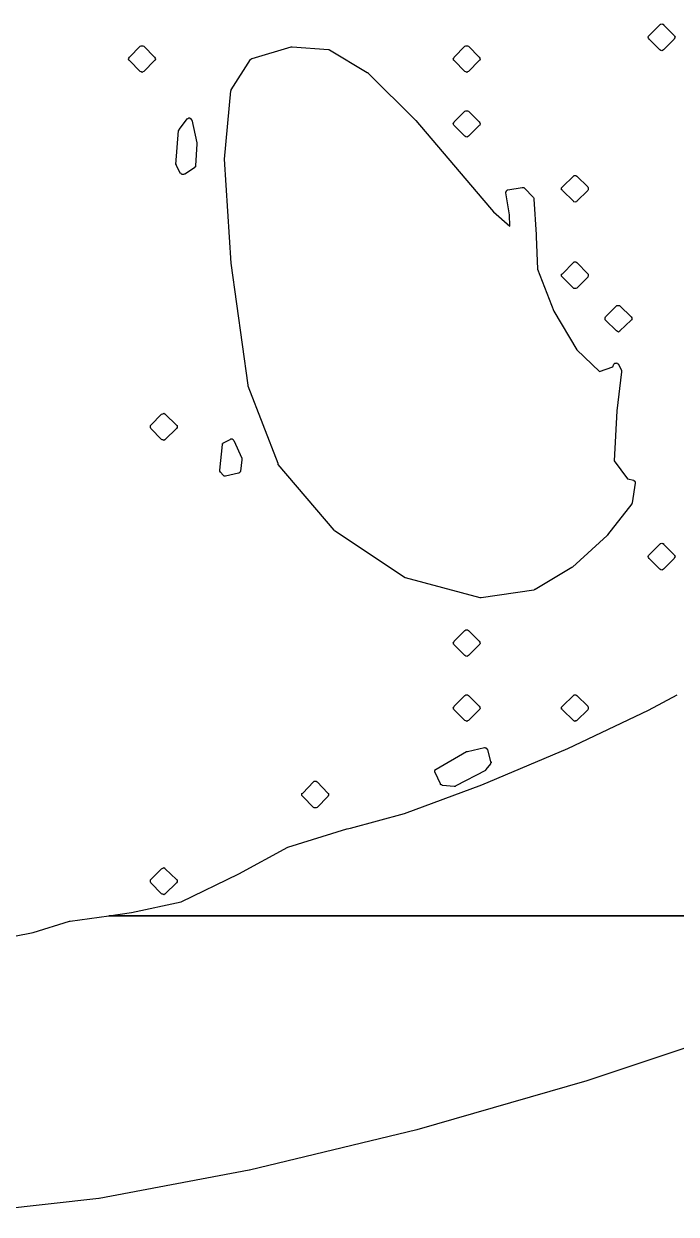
# Model space of a CAD drawing. Extents: x 83 to 346, y -162 to -57.
# Drawn here: x 146.779 to 148.054, y -142.608 to -140.279 of the extents above; entities that cross this region are included whole.
import ezdxf

# ---------------------------------------------------------------- set-up
doc = ezdxf.new("R2010")
doc.units = 0
doc.layers.add('BLACK', color=7, linetype='CONTINUOUS')

msp = doc.modelspace()

# ---------------------------------------------------------------- linework, layer by layer
at = {"layer": 'BLACK', "linetype": 'CONTINUOUS'}
for p, q in [((148.001, -140.302), (148.022, -140.281)), ((148.022, -140.281), (148.023, -140.28)), ((148.023, -140.28), (148.024, -140.28)), ((148.024, -140.28), (148.026, -140.279)), ((148.026, -140.279), (148.027, -140.28)), ((148.027, -140.28), (148.029, -140.28)), ((148.029, -140.28), (148.029, -140.281)), ((148.029, -140.281), (148.05, -140.302)), ((147.006, -140.323), (147.008, -140.322)), ((147.008, -140.322), (147.01, -140.322)), ((147.01, -140.322), (147.011, -140.322)), ((147.011, -140.322), (147.013, -140.323)), ((147.641, -140.323), (147.643, -140.322)), ((147.643, -140.322), (147.645, -140.322)), ((147.645, -140.322), (147.646, -140.322)), ((147.646, -140.322), (147.648, -140.323)), ((147.999, -140.305), (148, -140.303)), ((148, -140.307), (147.999, -140.305)), ((148, -140.303), (148.001, -140.302)), ((148, -140.303), (148, -140.303)), ((148, -140.303), (148, -140.303)), ((148.001, -140.309), (148, -140.307)), ((148.001, -140.302), (148.001, -140.302)), ((148.022, -140.33), (148.001, -140.309)), ((148.05, -140.309), (148.029, -140.33)), ((148.05, -140.302), (148.05, -140.302)), ((148.05, -140.302), (148.051, -140.303)), ((148.051, -140.307), (148.05, -140.309)), ((148.051, -140.303), (148.052, -140.305)), ((148.052, -140.305), (148.051, -140.307)), ((146.984, -140.346), (146.985, -140.344)), ((146.985, -140.344), (147.006, -140.323)), ((147.006, -140.323), (147.006, -140.323)), ((147.013, -140.323), (147.034, -140.344)), ((147.034, -140.344), (147.035, -140.346)), ((147.225, -140.347), (147.301, -140.324)), ((147.301, -140.324), (147.302, -140.324)), ((147.302, -140.324), (147.303, -140.324)), ((147.303, -140.324), (147.374, -140.329)), ((147.374, -140.329), (147.374, -140.329)), ((147.374, -140.329), (147.374, -140.329)), ((147.374, -140.329), (147.375, -140.329)), ((147.375, -140.329), (147.376, -140.33)), ((147.376, -140.33), (147.376, -140.33)), ((147.376, -140.33), (147.376, -140.33)), ((147.376, -140.33), (147.45, -140.374)), ((147.619, -140.346), (147.62, -140.344)), ((147.62, -140.344), (147.641, -140.323)), ((147.641, -140.323), (147.641, -140.323)), ((147.648, -140.323), (147.669, -140.344)), ((147.669, -140.344), (147.67, -140.346)), ((148.024, -140.331), (148.022, -140.33)), ((148.022, -140.33), (148.022, -140.33)), ((148.026, -140.332), (148.024, -140.331)), ((148.027, -140.331), (148.026, -140.332)), ((148.029, -140.33), (148.027, -140.331)), ((146.983, -140.348), (146.984, -140.346)), ((146.984, -140.35), (146.983, -140.348)), ((146.985, -140.351), (146.984, -140.35)), ((146.984, -140.35), (146.984, -140.35)), ((147.006, -140.372), (146.985, -140.351)), ((146.985, -140.351), (146.985, -140.351)), ((147.034, -140.351), (147.013, -140.372)), ((147.035, -140.35), (147.034, -140.351)), ((147.034, -140.351), (147.034, -140.351)), ((147.035, -140.346), (147.036, -140.348)), ((147.036, -140.348), (147.035, -140.35)), ((147.184, -140.408), (147.222, -140.349)), ((147.222, -140.349), (147.222, -140.348)), ((147.222, -140.348), (147.223, -140.348)), ((147.223, -140.348), (147.224, -140.347)), ((147.223, -140.348), (147.223, -140.348)), ((147.223, -140.348), (147.223, -140.348)), ((147.224, -140.347), (147.225, -140.347)), ((147.618, -140.348), (147.619, -140.346)), ((147.619, -140.35), (147.618, -140.348)), ((147.62, -140.351), (147.619, -140.35)), ((147.619, -140.35), (147.619, -140.35)), ((147.641, -140.372), (147.62, -140.351)), ((147.62, -140.351), (147.62, -140.351)), ((147.669, -140.351), (147.648, -140.372)), ((147.67, -140.35), (147.669, -140.351)), ((147.669, -140.351), (147.669, -140.351)), ((147.67, -140.346), (147.671, -140.348)), ((147.671, -140.348), (147.67, -140.35)), ((147.008, -140.373), (147.006, -140.372)), ((147.01, -140.374), (147.008, -140.373)), ((147.011, -140.373), (147.01, -140.374)), ((147.013, -140.372), (147.011, -140.373)), ((147.45, -140.374), (147.451, -140.374)), ((147.451, -140.374), (147.451, -140.375)), ((147.451, -140.375), (147.545, -140.468)), ((147.643, -140.373), (147.641, -140.372)), ((147.645, -140.374), (147.643, -140.373)), ((147.646, -140.373), (147.645, -140.374)), ((147.648, -140.372), (147.646, -140.373)), ((147.171, -140.544), (147.183, -140.41)), ((147.183, -140.41), (147.184, -140.41)), ((147.184, -140.409), (147.184, -140.408)), ((147.184, -140.408), (147.184, -140.408)), ((147.184, -140.408), (147.184, -140.408)), ((147.184, -140.41), (147.184, -140.409)), ((147.184, -140.41), (147.184, -140.41)), ((147.62, -140.471), (147.641, -140.45)), ((147.641, -140.45), (147.643, -140.449)), ((147.641, -140.45), (147.641, -140.45)), ((147.643, -140.449), (147.645, -140.449)), ((147.645, -140.449), (147.646, -140.449)), ((147.646, -140.449), (147.648, -140.45)), ((147.648, -140.45), (147.669, -140.471)), ((147.082, -140.486), (147.082, -140.485)), ((147.082, -140.485), (147.083, -140.485)), ((147.083, -140.485), (147.098, -140.465)), ((147.098, -140.465), (147.099, -140.464)), ((147.098, -140.465), (147.098, -140.465)), ((147.099, -140.464), (147.099, -140.464)), ((147.099, -140.464), (147.099, -140.464)), ((147.099, -140.464), (147.1, -140.464)), ((147.1, -140.464), (147.101, -140.463)), ((147.101, -140.463), (147.101, -140.463)), ((147.101, -140.463), (147.101, -140.463)), ((147.101, -140.463), (147.102, -140.463)), ((147.102, -140.463), (147.103, -140.463)), ((147.103, -140.463), (147.103, -140.464)), ((147.103, -140.464), (147.103, -140.464)), ((147.103, -140.464), (147.104, -140.464)), ((147.104, -140.464), (147.104, -140.464)), ((147.104, -140.464), (147.105, -140.464)), ((147.105, -140.464), (147.105, -140.464)), ((147.105, -140.464), (147.105, -140.465)), ((147.105, -140.465), (147.106, -140.465)), ((147.106, -140.465), (147.106, -140.466)), ((147.106, -140.466), (147.106, -140.466)), ((147.106, -140.466), (147.106, -140.467)), ((147.106, -140.467), (147.107, -140.467)), ((147.107, -140.467), (147.117, -140.512)), ((147.545, -140.468), (147.545, -140.468)), ((147.545, -140.468), (147.545, -140.468)), ((147.545, -140.468), (147.674, -140.62)), ((147.618, -140.475), (147.619, -140.473)), ((147.619, -140.477), (147.618, -140.475)), ((147.619, -140.473), (147.62, -140.471)), ((147.62, -140.478), (147.619, -140.477)), ((147.619, -140.477), (147.619, -140.477)), ((147.641, -140.499), (147.62, -140.478)), ((147.62, -140.478), (147.62, -140.478)), ((147.669, -140.478), (147.648, -140.499)), ((147.669, -140.471), (147.67, -140.473)), ((147.67, -140.477), (147.669, -140.478)), ((147.669, -140.478), (147.669, -140.478)), ((147.67, -140.473), (147.671, -140.475)), ((147.671, -140.475), (147.67, -140.477)), ((147.076, -140.554), (147.081, -140.488)), ((147.081, -140.488), (147.082, -140.487)), ((147.082, -140.487), (147.082, -140.486)), ((147.082, -140.486), (147.082, -140.486)), ((147.082, -140.487), (147.082, -140.487)), ((147.643, -140.5), (147.641, -140.499)), ((147.645, -140.501), (147.643, -140.5)), ((147.646, -140.5), (147.645, -140.501)), ((147.648, -140.499), (147.646, -140.5)), ((147.117, -140.514), (147.114, -140.557)), ((147.117, -140.512), (147.117, -140.513)), ((147.117, -140.513), (147.117, -140.514)), ((147.076, -140.555), (147.077, -140.554)), ((147.077, -140.554), (147.076, -140.554)), ((147.077, -140.555), (147.076, -140.555)), ((147.077, -140.556), (147.077, -140.555)), ((147.184, -140.747), (147.171, -140.544)), ((147.171, -140.544), (147.171, -140.544)), ((147.171, -140.544), (147.171, -140.544)), ((147.077, -140.557), (147.077, -140.556)), ((147.077, -140.556), (147.077, -140.556)), ((147.085, -140.572), (147.077, -140.557)), ((147.086, -140.572), (147.085, -140.572)), ((147.087, -140.573), (147.086, -140.572)), ((147.086, -140.572), (147.086, -140.572)), ((147.086, -140.572), (147.086, -140.572)), ((147.088, -140.574), (147.087, -140.573)), ((147.087, -140.573), (147.087, -140.573)), ((147.087, -140.573), (147.087, -140.573)), ((147.089, -140.574), (147.088, -140.574)), ((147.088, -140.574), (147.088, -140.574)), ((147.09, -140.574), (147.089, -140.574)), ((147.089, -140.574), (147.089, -140.574)), ((147.091, -140.574), (147.09, -140.574)), ((147.09, -140.574), (147.09, -140.574)), ((147.092, -140.573), (147.091, -140.574)), ((147.091, -140.574), (147.091, -140.574)), ((147.091, -140.574), (147.091, -140.574)), ((147.093, -140.573), (147.092, -140.573)), ((147.092, -140.573), (147.092, -140.573)), ((147.112, -140.561), (147.093, -140.573)), ((147.113, -140.56), (147.112, -140.56)), ((147.112, -140.56), (147.112, -140.56)), ((147.112, -140.56), (147.112, -140.561)), ((147.114, -140.559), (147.113, -140.559)), ((147.113, -140.559), (147.113, -140.559)), ((147.113, -140.559), (147.113, -140.56)), ((147.114, -140.557), (147.114, -140.557)), ((147.114, -140.557), (147.114, -140.557)), ((147.114, -140.557), (147.114, -140.558)), ((147.114, -140.558), (147.114, -140.559)), ((147.832, -140.598), (147.853, -140.577)), ((147.853, -140.577), (147.854, -140.576)), ((147.854, -140.576), (147.856, -140.576)), ((147.856, -140.576), (147.858, -140.576)), ((147.858, -140.576), (147.86, -140.577)), ((147.86, -140.577), (147.86, -140.577)), ((147.86, -140.577), (147.881, -140.598)), ((147.725, -140.604), (147.753, -140.599)), ((147.753, -140.599), (147.753, -140.599)), ((147.753, -140.599), (147.754, -140.599)), ((147.754, -140.599), (147.754, -140.599)), ((147.754, -140.599), (147.755, -140.599)), ((147.755, -140.599), (147.755, -140.599)), ((147.755, -140.599), (147.756, -140.599)), ((147.756, -140.599), (147.756, -140.599)), ((147.756, -140.599), (147.757, -140.6)), ((147.757, -140.6), (147.757, -140.6)), ((147.757, -140.6), (147.757, -140.6)), ((147.757, -140.6), (147.775, -140.619)), ((147.83, -140.6), (147.832, -140.598)), ((147.83, -140.602), (147.83, -140.6)), ((147.881, -140.598), (147.882, -140.6)), ((147.882, -140.6), (147.882, -140.602)), ((147.674, -140.62), (147.697, -140.647)), ((147.721, -140.608), (147.722, -140.607)), ((147.721, -140.609), (147.721, -140.608)), ((147.721, -140.608), (147.721, -140.608)), ((147.721, -140.608), (147.721, -140.608)), ((147.721, -140.61), (147.721, -140.609)), ((147.728, -140.653), (147.721, -140.61)), ((147.722, -140.606), (147.723, -140.605)), ((147.722, -140.607), (147.722, -140.606)), ((147.722, -140.606), (147.722, -140.606)), ((147.722, -140.606), (147.722, -140.606)), ((147.723, -140.605), (147.724, -140.604)), ((147.723, -140.605), (147.723, -140.605)), ((147.723, -140.605), (147.723, -140.605)), ((147.723, -140.605), (147.723, -140.605)), ((147.724, -140.604), (147.725, -140.604)), ((147.775, -140.619), (147.776, -140.62)), ((147.776, -140.62), (147.776, -140.621)), ((147.776, -140.621), (147.776, -140.621)), ((147.776, -140.621), (147.776, -140.621)), ((147.776, -140.621), (147.776, -140.622)), ((147.776, -140.622), (147.776, -140.622)), ((147.776, -140.622), (147.78, -140.691)), ((147.83, -140.604), (147.83, -140.602)), ((147.831, -140.604), (147.83, -140.604)), ((147.832, -140.605), (147.831, -140.604)), ((147.853, -140.626), (147.832, -140.605)), ((147.832, -140.605), (147.832, -140.605)), ((147.881, -140.605), (147.86, -140.626)), ((147.882, -140.604), (147.881, -140.605)), ((147.882, -140.602), (147.882, -140.604)), ((147.882, -140.604), (147.882, -140.604)), ((147.697, -140.647), (147.729, -140.675)), ((147.854, -140.627), (147.853, -140.626)), ((147.853, -140.626), (147.853, -140.626)), ((147.856, -140.628), (147.854, -140.627)), ((147.858, -140.627), (147.856, -140.628)), ((147.859, -140.627), (147.858, -140.627)), ((147.86, -140.626), (147.859, -140.627)), ((147.729, -140.675), (147.728, -140.653)), ((147.78, -140.691), (147.78, -140.691)), ((147.78, -140.691), (147.78, -140.693)), ((147.78, -140.693), (147.78, -140.695)), ((147.78, -140.695), (147.783, -140.759)), ((147.217, -140.986), (147.184, -140.747)), ((147.184, -140.747), (147.184, -140.747)), ((147.184, -140.747), (147.184, -140.747)), ((147.783, -140.759), (147.815, -140.841)), ((147.832, -140.768), (147.853, -140.746)), ((147.853, -140.746), (147.854, -140.745)), ((147.854, -140.745), (147.856, -140.745)), ((147.856, -140.745), (147.858, -140.745)), ((147.858, -140.745), (147.86, -140.746)), ((147.86, -140.746), (147.86, -140.746)), ((147.86, -140.746), (147.881, -140.768)), ((147.83, -140.769), (147.832, -140.768)), ((147.83, -140.771), (147.83, -140.769)), ((147.83, -140.773), (147.83, -140.771)), ((147.832, -140.775), (147.83, -140.773)), ((147.853, -140.796), (147.832, -140.775)), ((147.881, -140.775), (147.86, -140.796)), ((147.881, -140.768), (147.882, -140.769)), ((147.882, -140.773), (147.881, -140.774)), ((147.881, -140.774), (147.881, -140.775)), ((147.882, -140.769), (147.882, -140.769)), ((147.882, -140.769), (147.882, -140.771)), ((147.882, -140.771), (147.882, -140.773)), ((147.854, -140.797), (147.853, -140.796)), ((147.856, -140.797), (147.854, -140.797)), ((147.858, -140.797), (147.856, -140.797)), ((147.86, -140.796), (147.858, -140.797)), ((147.86, -140.796), (147.86, -140.796)), ((147.916, -140.852), (147.937, -140.831)), ((147.937, -140.831), (147.938, -140.83)), ((147.937, -140.831), (147.937, -140.831)), ((147.938, -140.83), (147.939, -140.83)), ((147.939, -140.83), (147.941, -140.83)), ((147.941, -140.83), (147.943, -140.83)), ((147.943, -140.83), (147.944, -140.831)), ((147.944, -140.831), (147.966, -140.852)), ((147.815, -140.841), (147.86, -140.917)), ((147.915, -140.854), (147.916, -140.852)), ((147.915, -140.856), (147.915, -140.854)), ((147.915, -140.858), (147.915, -140.856)), ((147.916, -140.852), (147.916, -140.852)), ((147.966, -140.852), (147.967, -140.854)), ((147.967, -140.854), (147.967, -140.856)), ((147.967, -140.856), (147.967, -140.858)), ((147.916, -140.858), (147.915, -140.858)), ((147.916, -140.859), (147.916, -140.858)), ((147.937, -140.88), (147.916, -140.859)), ((147.939, -140.881), (147.937, -140.88)), ((147.941, -140.882), (147.939, -140.881)), ((147.943, -140.881), (147.941, -140.882)), ((147.944, -140.88), (147.943, -140.881)), ((147.966, -140.859), (147.944, -140.88)), ((147.967, -140.858), (147.966, -140.859)), ((147.966, -140.859), (147.966, -140.859)), ((147.86, -140.917), (147.904, -140.959)), ((147.904, -140.959), (147.93, -140.95)), ((147.93, -140.95), (147.932, -140.945)), ((147.932, -140.945), (147.933, -140.944)), ((147.932, -140.945), (147.932, -140.945)), ((147.933, -140.944), (147.934, -140.943)), ((147.933, -140.944), (147.933, -140.944)), ((147.933, -140.944), (147.933, -140.944)), ((147.934, -140.943), (147.934, -140.943)), ((147.934, -140.943), (147.935, -140.943)), ((147.935, -140.943), (147.935, -140.943)), ((147.935, -140.943), (147.936, -140.943)), ((147.936, -140.943), (147.936, -140.942)), ((147.936, -140.942), (147.936, -140.943)), ((147.936, -140.943), (147.937, -140.942)), ((147.937, -140.942), (147.937, -140.943)), ((147.937, -140.943), (147.938, -140.943)), ((147.938, -140.943), (147.938, -140.943)), ((147.938, -140.943), (147.939, -140.943)), ((147.939, -140.943), (147.939, -140.943)), ((147.939, -140.943), (147.94, -140.944)), ((147.94, -140.944), (147.94, -140.944)), ((147.94, -140.944), (147.94, -140.944)), ((147.94, -140.944), (147.941, -140.945)), ((147.941, -140.945), (147.941, -140.945)), ((147.941, -140.945), (147.947, -140.957)), ((147.947, -140.96), (147.938, -141.036)), ((147.947, -140.957), (147.947, -140.958)), ((147.947, -140.958), (147.947, -140.958)), ((147.947, -140.958), (147.947, -140.959)), ((147.947, -140.959), (147.948, -140.959)), ((147.948, -140.959), (147.947, -140.96)), ((147.947, -140.96), (147.947, -140.96)), ((147.217, -140.987), (147.217, -140.986)), ((147.217, -140.988), (147.217, -140.987)), ((147.276, -141.139), (147.217, -140.988)), ((147.027, -141.064), (147.048, -141.043)), ((147.048, -141.043), (147.05, -141.042)), ((147.05, -141.042), (147.052, -141.041)), ((147.052, -141.041), (147.054, -141.042)), ((147.054, -141.042), (147.055, -141.043)), ((147.055, -141.043), (147.077, -141.064)), ((147.938, -141.036), (147.933, -141.134)), ((147.026, -141.067), (147.026, -141.065)), ((147.026, -141.065), (147.026, -141.065)), ((147.026, -141.065), (147.027, -141.065)), ((147.026, -141.069), (147.026, -141.067)), ((147.027, -141.065), (147.027, -141.064)), ((147.077, -141.064), (147.077, -141.064)), ((147.077, -141.064), (147.078, -141.065)), ((147.078, -141.065), (147.078, -141.067)), ((147.078, -141.067), (147.078, -141.069)), ((147.027, -141.071), (147.026, -141.069)), ((147.048, -141.092), (147.027, -141.071)), ((147.027, -141.071), (147.027, -141.071)), ((147.077, -141.071), (147.055, -141.092)), ((147.078, -141.069), (147.077, -141.071)), ((147.049, -141.093), (147.048, -141.092)), ((147.048, -141.092), (147.048, -141.092)), ((147.05, -141.093), (147.049, -141.093)), ((147.052, -141.094), (147.05, -141.093)), ((147.054, -141.093), (147.052, -141.094)), ((147.055, -141.092), (147.054, -141.093)), ((147.162, -141.152), (147.167, -141.102)), ((147.167, -141.101), (147.167, -141.1)), ((147.167, -141.1), (147.168, -141.1)), ((147.167, -141.102), (147.167, -141.101)), ((147.167, -141.101), (147.167, -141.101)), ((147.167, -141.102), (147.167, -141.102)), ((147.168, -141.1), (147.168, -141.099)), ((147.168, -141.099), (147.168, -141.099)), ((147.168, -141.099), (147.169, -141.099)), ((147.169, -141.099), (147.17, -141.098)), ((147.169, -141.099), (147.169, -141.099)), ((147.17, -141.098), (147.182, -141.092)), ((147.182, -141.092), (147.183, -141.091)), ((147.182, -141.092), (147.182, -141.092)), ((147.183, -141.091), (147.183, -141.091)), ((147.183, -141.091), (147.184, -141.091)), ((147.184, -141.091), (147.184, -141.091)), ((147.184, -141.091), (147.184, -141.091)), ((147.184, -141.091), (147.185, -141.091)), ((147.185, -141.091), (147.186, -141.091)), ((147.186, -141.091), (147.186, -141.091)), ((147.186, -141.091), (147.186, -141.091)), ((147.186, -141.091), (147.187, -141.092)), ((147.187, -141.092), (147.188, -141.092)), ((147.188, -141.092), (147.188, -141.092)), ((147.188, -141.092), (147.188, -141.092)), ((147.188, -141.092), (147.188, -141.093)), ((147.188, -141.093), (147.189, -141.094)), ((147.189, -141.094), (147.189, -141.094)), ((147.189, -141.094), (147.189, -141.094)), ((147.189, -141.094), (147.205, -141.129)), ((147.205, -141.132), (147.202, -141.154)), ((147.205, -141.129), (147.205, -141.129)), ((147.205, -141.129), (147.205, -141.13)), ((147.205, -141.13), (147.205, -141.13)), ((147.205, -141.13), (147.205, -141.131)), ((147.205, -141.131), (147.205, -141.131)), ((147.205, -141.131), (147.205, -141.132)), ((147.933, -141.134), (147.959, -141.169)), ((147.162, -141.154), (147.162, -141.152)), ((147.163, -141.156), (147.162, -141.154)), ((147.168, -141.162), (147.163, -141.156)), ((147.198, -141.158), (147.173, -141.164)), ((147.199, -141.158), (147.198, -141.158)), ((147.198, -141.158), (147.198, -141.158)), ((147.198, -141.158), (147.198, -141.158)), ((147.2, -141.157), (147.199, -141.158)), ((147.201, -141.157), (147.2, -141.157)), ((147.2, -141.157), (147.2, -141.157)), ((147.2, -141.157), (147.2, -141.157)), ((147.202, -141.155), (147.201, -141.156)), ((147.201, -141.156), (147.201, -141.156)), ((147.201, -141.156), (147.201, -141.156)), ((147.201, -141.156), (147.201, -141.157)), ((147.202, -141.154), (147.202, -141.154)), ((147.202, -141.154), (147.202, -141.154)), ((147.202, -141.154), (147.202, -141.155)), ((147.276, -141.14), (147.276, -141.139)), ((147.276, -141.141), (147.276, -141.14)), ((147.385, -141.27), (147.276, -141.141)), ((147.169, -141.163), (147.168, -141.162)), ((147.17, -141.164), (147.169, -141.163)), ((147.169, -141.163), (147.169, -141.163)), ((147.169, -141.163), (147.169, -141.163)), ((147.169, -141.163), (147.169, -141.163)), ((147.171, -141.164), (147.17, -141.164)), ((147.172, -141.164), (147.171, -141.164)), ((147.171, -141.164), (147.171, -141.164)), ((147.171, -141.164), (147.171, -141.164)), ((147.173, -141.164), (147.172, -141.164)), ((147.959, -141.169), (147.971, -141.172)), ((147.974, -141.178), (147.968, -141.216)), ((147.971, -141.172), (147.971, -141.173)), ((147.971, -141.173), (147.972, -141.173)), ((147.972, -141.173), (147.972, -141.173)), ((147.972, -141.173), (147.972, -141.173)), ((147.972, -141.173), (147.973, -141.174)), ((147.973, -141.174), (147.973, -141.174)), ((147.973, -141.174), (147.973, -141.175)), ((147.973, -141.175), (147.974, -141.175)), ((147.974, -141.175), (147.974, -141.176)), ((147.974, -141.176), (147.974, -141.176)), ((147.974, -141.176), (147.974, -141.176)), ((147.974, -141.176), (147.974, -141.177)), ((147.974, -141.177), (147.974, -141.177)), ((147.974, -141.177), (147.974, -141.178)), ((147.967, -141.218), (147.92, -141.279)), ((147.968, -141.217), (147.967, -141.217)), ((147.967, -141.217), (147.967, -141.218)), ((147.967, -141.218), (147.967, -141.218)), ((147.967, -141.218), (147.967, -141.218)), ((147.968, -141.216), (147.968, -141.216)), ((147.968, -141.216), (147.968, -141.217)), ((147.386, -141.271), (147.385, -141.27)), ((147.524, -141.363), (147.386, -141.271)), ((147.386, -141.271), (147.386, -141.271)), ((147.919, -141.28), (147.851, -141.342)), ((147.92, -141.28), (147.919, -141.28)), ((147.92, -141.279), (147.92, -141.28)), ((148.001, -141.318), (148.022, -141.297)), ((148.022, -141.297), (148.023, -141.296)), ((148.023, -141.296), (148.024, -141.296)), ((148.024, -141.296), (148.026, -141.295)), ((148.026, -141.295), (148.027, -141.296)), ((148.027, -141.296), (148.029, -141.296)), ((148.029, -141.296), (148.029, -141.297)), ((148.029, -141.297), (148.05, -141.318)), ((147.999, -141.321), (148, -141.319)), ((148, -141.323), (147.999, -141.321)), ((148, -141.319), (148.001, -141.318)), ((148, -141.319), (148, -141.319)), ((148, -141.319), (148, -141.319)), ((148.001, -141.325), (148, -141.323)), ((148.001, -141.318), (148.001, -141.318)), ((148.05, -141.318), (148.05, -141.318)), ((148.05, -141.318), (148.051, -141.319)), ((148.051, -141.323), (148.05, -141.325)), ((148.051, -141.319), (148.052, -141.321)), ((148.052, -141.321), (148.051, -141.323)), ((147.85, -141.343), (147.778, -141.386)), ((147.851, -141.342), (147.85, -141.343)), ((147.85, -141.343), (147.85, -141.343)), ((148.022, -141.346), (148.001, -141.325)), ((148.024, -141.347), (148.022, -141.346)), ((148.022, -141.346), (148.022, -141.346)), ((148.026, -141.348), (148.024, -141.347)), ((148.027, -141.347), (148.026, -141.348)), ((148.029, -141.346), (148.027, -141.347)), ((148.05, -141.325), (148.029, -141.346)), ((147.525, -141.363), (147.524, -141.363)), ((147.671, -141.402), (147.525, -141.363)), ((147.525, -141.363), (147.525, -141.363)), ((147.776, -141.387), (147.673, -141.402)), ((147.777, -141.386), (147.776, -141.387)), ((147.778, -141.386), (147.777, -141.386)), ((147.672, -141.402), (147.671, -141.402)), ((147.671, -141.402), (147.671, -141.402)), ((147.671, -141.402), (147.671, -141.402)), ((147.673, -141.402), (147.672, -141.402)), ((147.673, -141.402), (147.673, -141.402)), ((147.673, -141.402), (147.673, -141.402)), ((147.62, -141.487), (147.641, -141.466)), ((147.641, -141.466), (147.643, -141.465)), ((147.641, -141.466), (147.641, -141.466)), ((147.643, -141.465), (147.645, -141.465)), ((147.645, -141.465), (147.646, -141.465)), ((147.646, -141.465), (147.648, -141.466)), ((147.648, -141.466), (147.669, -141.487)), ((147.618, -141.491), (147.619, -141.489)), ((147.619, -141.493), (147.618, -141.491)), ((147.619, -141.489), (147.62, -141.487)), ((147.62, -141.494), (147.619, -141.493)), ((147.619, -141.493), (147.619, -141.493)), ((147.641, -141.515), (147.62, -141.494)), ((147.62, -141.494), (147.62, -141.494)), ((147.669, -141.494), (147.648, -141.515)), ((147.669, -141.487), (147.67, -141.489)), ((147.67, -141.493), (147.669, -141.494)), ((147.669, -141.494), (147.669, -141.494)), ((147.67, -141.489), (147.671, -141.491)), ((147.671, -141.491), (147.67, -141.493)), ((147.643, -141.516), (147.641, -141.515)), ((147.645, -141.517), (147.643, -141.516)), ((147.646, -141.516), (147.645, -141.517)), ((147.648, -141.515), (147.646, -141.516)), ((147.62, -141.614), (147.641, -141.593)), ((147.641, -141.593), (147.643, -141.592)), ((147.641, -141.593), (147.641, -141.593)), ((147.643, -141.592), (147.645, -141.592)), ((147.645, -141.592), (147.646, -141.592)), ((147.646, -141.592), (147.648, -141.593)), ((147.648, -141.593), (147.669, -141.614)), ((147.832, -141.614), (147.853, -141.593)), ((147.853, -141.593), (147.854, -141.592)), ((147.854, -141.592), (147.856, -141.592)), ((147.856, -141.592), (147.858, -141.592)), ((147.858, -141.592), (147.86, -141.593)), ((147.86, -141.593), (147.86, -141.593)), ((147.86, -141.593), (147.881, -141.614)), ((148, -141.622), (148.056, -141.592)), ((147.618, -141.618), (147.619, -141.616)), ((147.619, -141.62), (147.618, -141.618)), ((147.619, -141.616), (147.62, -141.614)), ((147.62, -141.621), (147.619, -141.62)), ((147.619, -141.62), (147.619, -141.62)), ((147.641, -141.642), (147.62, -141.621)), ((147.62, -141.621), (147.62, -141.621)), ((147.669, -141.621), (147.648, -141.642)), ((147.669, -141.614), (147.67, -141.616)), ((147.67, -141.62), (147.669, -141.621)), ((147.669, -141.621), (147.669, -141.621)), ((147.67, -141.616), (147.671, -141.618)), ((147.671, -141.618), (147.67, -141.62)), ((147.83, -141.616), (147.832, -141.614)), ((147.83, -141.618), (147.83, -141.616)), ((147.83, -141.62), (147.83, -141.618)), ((147.831, -141.62), (147.83, -141.62)), ((147.832, -141.621), (147.831, -141.62)), ((147.853, -141.642), (147.832, -141.621)), ((147.832, -141.621), (147.832, -141.621)), ((147.842, -141.697), (148, -141.622)), ((147.881, -141.621), (147.86, -141.642)), ((147.881, -141.614), (147.882, -141.616)), ((147.882, -141.62), (147.881, -141.621)), ((147.882, -141.616), (147.882, -141.618)), ((147.882, -141.618), (147.882, -141.62)), ((147.882, -141.62), (147.882, -141.62)), ((147.643, -141.643), (147.641, -141.642)), ((147.645, -141.644), (147.643, -141.643)), ((147.646, -141.643), (147.645, -141.644)), ((147.648, -141.642), (147.646, -141.643)), ((147.854, -141.643), (147.853, -141.642)), ((147.853, -141.642), (147.853, -141.642)), ((147.856, -141.644), (147.854, -141.643)), ((147.858, -141.643), (147.856, -141.644)), ((147.859, -141.643), (147.858, -141.643)), ((147.86, -141.642), (147.859, -141.643)), ((147.646, -141.703), (147.679, -141.695)), ((147.679, -141.695), (147.68, -141.695)), ((147.68, -141.695), (147.681, -141.695)), ((147.68, -141.695), (147.68, -141.695)), ((147.68, -141.695), (147.68, -141.695)), ((147.681, -141.695), (147.681, -141.695)), ((147.681, -141.695), (147.682, -141.696)), ((147.682, -141.696), (147.682, -141.696)), ((147.682, -141.696), (147.682, -141.696)), ((147.682, -141.696), (147.683, -141.696)), ((147.683, -141.696), (147.684, -141.697)), ((147.585, -141.737), (147.644, -141.703)), ((147.644, -141.703), (147.645, -141.703)), ((147.645, -141.703), (147.646, -141.703)), ((147.674, -141.768), (147.842, -141.697)), ((147.684, -141.697), (147.684, -141.697)), ((147.684, -141.697), (147.684, -141.697)), ((147.684, -141.697), (147.684, -141.698)), ((147.684, -141.698), (147.685, -141.699)), ((147.685, -141.699), (147.691, -141.723)), ((147.582, -141.74), (147.583, -141.739)), ((147.582, -141.741), (147.582, -141.74)), ((147.582, -141.74), (147.582, -141.74)), ((147.582, -141.74), (147.582, -141.74)), ((147.582, -141.742), (147.582, -141.741)), ((147.582, -141.743), (147.582, -141.742)), ((147.582, -141.742), (147.582, -141.742)), ((147.582, -141.742), (147.582, -141.742)), ((147.583, -141.739), (147.583, -141.738)), ((147.583, -141.738), (147.583, -141.738)), ((147.583, -141.738), (147.584, -141.738)), ((147.584, -141.738), (147.585, -141.737)), ((147.584, -141.738), (147.584, -141.738)), ((147.681, -141.74), (147.623, -141.77)), ((147.682, -141.738), (147.681, -141.739)), ((147.681, -141.739), (147.681, -141.739)), ((147.681, -141.739), (147.681, -141.739)), ((147.681, -141.739), (147.681, -141.74)), ((147.691, -141.727), (147.682, -141.738)), ((147.682, -141.738), (147.682, -141.738)), ((147.682, -141.738), (147.682, -141.738)), ((147.691, -141.723), (147.691, -141.723)), ((147.691, -141.723), (147.692, -141.723)), ((147.692, -141.725), (147.691, -141.725)), ((147.691, -141.725), (147.691, -141.725)), ((147.691, -141.725), (147.691, -141.726)), ((147.691, -141.726), (147.691, -141.726)), ((147.691, -141.726), (147.691, -141.727)), ((147.691, -141.727), (147.691, -141.727)), ((147.692, -141.723), (147.692, -141.724)), ((147.692, -141.724), (147.692, -141.725)), ((147.324, -141.784), (147.345, -141.762)), ((147.345, -141.762), (147.346, -141.761)), ((147.346, -141.761), (147.348, -141.761)), ((147.348, -141.761), (147.35, -141.761)), ((147.35, -141.761), (147.352, -141.762)), ((147.352, -141.762), (147.352, -141.762)), ((147.352, -141.762), (147.373, -141.784)), ((147.583, -141.744), (147.582, -141.743)), ((147.593, -141.766), (147.583, -141.744)), ((147.593, -141.767), (147.593, -141.766)), ((147.593, -141.766), (147.593, -141.766)), ((147.322, -141.785), (147.324, -141.784)), ((147.322, -141.787), (147.322, -141.785)), ((147.322, -141.789), (147.322, -141.787)), ((147.324, -141.791), (147.322, -141.789)), ((147.373, -141.784), (147.374, -141.785)), ((147.374, -141.789), (147.373, -141.79)), ((147.374, -141.785), (147.374, -141.785)), ((147.374, -141.785), (147.374, -141.787)), ((147.374, -141.787), (147.374, -141.789)), ((147.523, -141.824), (147.674, -141.768)), ((147.594, -141.767), (147.593, -141.767)), ((147.594, -141.768), (147.594, -141.767)), ((147.594, -141.767), (147.594, -141.767)), ((147.595, -141.768), (147.594, -141.768)), ((147.596, -141.768), (147.595, -141.768)), ((147.595, -141.768), (147.595, -141.768)), ((147.595, -141.768), (147.595, -141.768)), ((147.597, -141.769), (147.596, -141.768)), ((147.62, -141.771), (147.597, -141.769)), ((147.621, -141.771), (147.62, -141.771)), ((147.622, -141.771), (147.621, -141.771)), ((147.621, -141.771), (147.621, -141.771)), ((147.623, -141.77), (147.622, -141.771)), ((147.622, -141.771), (147.622, -141.771)), ((147.623, -141.77), (147.623, -141.77)), ((147.345, -141.812), (147.324, -141.791)), ((147.346, -141.813), (147.345, -141.812)), ((147.352, -141.812), (147.35, -141.813)), ((147.373, -141.791), (147.352, -141.812)), ((147.352, -141.812), (147.352, -141.812)), ((147.373, -141.79), (147.373, -141.791)), ((147.348, -141.813), (147.346, -141.813)), ((147.35, -141.813), (147.348, -141.813)), ((147.417, -141.853), (147.523, -141.824)), ((147.295, -141.89), (147.41, -141.854)), ((147.41, -141.854), (147.411, -141.854)), ((147.411, -141.854), (147.417, -141.853)), ((147.411, -141.854), (147.411, -141.854)), ((147.199, -141.942), (147.295, -141.89)), ((147.295, -141.89), (147.295, -141.89)), ((147.295, -141.89), (147.295, -141.89)), ((147.027, -141.953), (147.048, -141.932)), ((147.048, -141.932), (147.05, -141.931)), ((147.05, -141.931), (147.052, -141.93)), ((147.052, -141.93), (147.054, -141.931)), ((147.054, -141.931), (147.055, -141.932)), ((147.055, -141.932), (147.077, -141.953)), ((147.086, -141.997), (147.199, -141.942)), ((147.026, -141.956), (147.026, -141.954)), ((147.026, -141.954), (147.026, -141.954)), ((147.026, -141.954), (147.027, -141.954)), ((147.026, -141.958), (147.026, -141.956)), ((147.027, -141.96), (147.026, -141.958)), ((147.027, -141.954), (147.027, -141.953)), ((147.048, -141.981), (147.027, -141.96)), ((147.027, -141.96), (147.027, -141.96)), ((147.077, -141.96), (147.055, -141.981)), ((147.077, -141.953), (147.077, -141.953)), ((147.077, -141.953), (147.078, -141.954)), ((147.078, -141.958), (147.077, -141.96)), ((147.078, -141.954), (147.078, -141.956)), ((147.078, -141.956), (147.078, -141.958)), ((146.989, -142.018), (147.086, -141.997)), ((147.049, -141.982), (147.048, -141.981)), ((147.048, -141.981), (147.048, -141.981)), ((147.05, -141.982), (147.049, -141.982)), ((147.052, -141.983), (147.05, -141.982)), ((147.054, -141.982), (147.052, -141.983)), ((147.055, -141.981), (147.054, -141.982)), ((146.945, -142.024), (146.989, -142.018)), ((146.797, -142.057), (146.868, -142.035)), ((146.868, -142.035), (146.868, -142.035)), ((146.868, -142.035), (146.869, -142.035)), ((146.869, -142.035), (146.945, -142.024)), ((146.945, -142.024), (148.91, -142.024)), ((148.91, -142.024), (146.945, -142.024)), ((146.691, -142.077), (146.797, -142.057)), ((148.184, -142.245), (147.879, -142.347)), ((147.879, -142.347), (147.547, -142.443)), ((147.879, -142.347), (147.879, -142.347)), ((147.879, -142.347), (147.879, -142.347)), ((147.547, -142.443), (147.22, -142.522)), ((147.547, -142.443), (147.547, -142.443)), ((147.547, -142.443), (147.547, -142.443)), ((147.219, -142.522), (146.926, -142.577)), ((147.22, -142.522), (147.219, -142.522)), ((147.219, -142.522), (147.219, -142.522)), ((146.925, -142.577), (146.649, -142.608)), ((146.926, -142.577), (146.925, -142.577)), ((146.926, -142.577), (146.926, -142.577))]:
    msp.add_line(p, q, dxfattribs=at)

doc.saveas('drawing.dxf')
